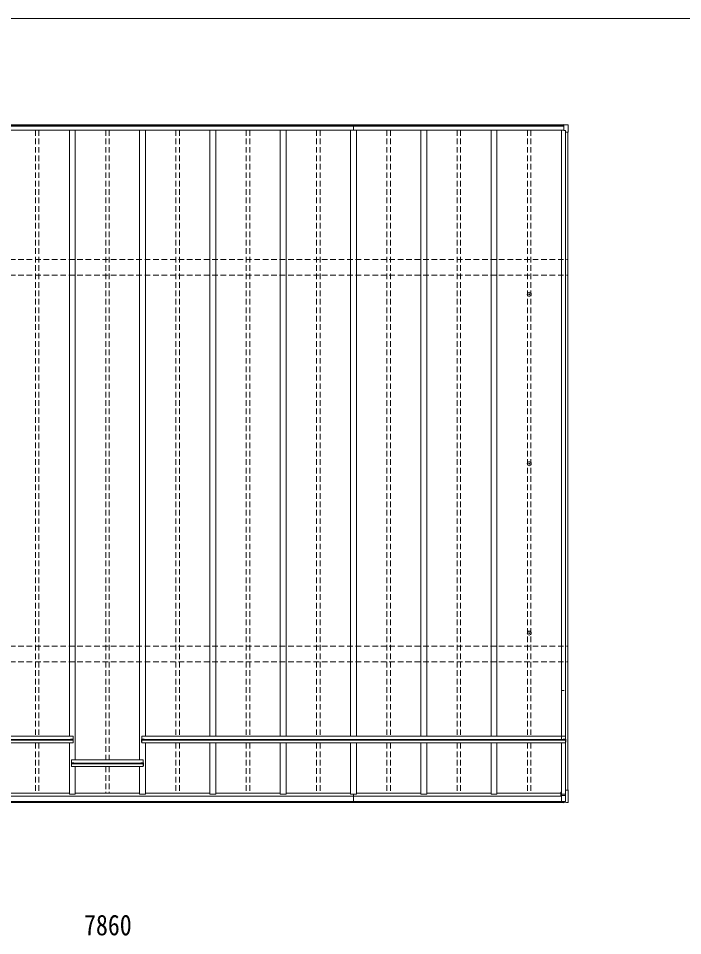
# Model space of a CAD drawing. Units: millimetres at full size, sheet at 1:40; details may follow other scales. Extents: x -11243 to 11243, y -7760 to 7760.
# Drawn here: x -5478 to 193, y -66 to 7760 of the extents above; entities that cross this region are included whole.
import ezdxf
from ezdxf.enums import TextEntityAlignment as Align

# ---------------------------------------------------------------- set-up
doc = ezdxf.new("R2010")
doc.units = ezdxf.units.MM
doc.header["$LTSCALE"] = 40
doc.linetypes.add('DASHED1', pattern=[1.8, 1.2, -0.6])
for name, color, linetype, lineweight in [('0-3_ELV2', 4, 'Continuous', 9), ('0-4_TABLE1', 6, 'Continuous', 9), ('0-6_OTH_LINE', 6, 'Continuous', 9), ('F-0_240', 7, 'Continuous', 9)]:
    doc.layers.add(name, color=color, linetype=linetype, lineweight=lineweight)
doc.styles.add('ＭＳ ゴシック', font='')
doc.styles.get('ＭＳ ゴシック').set_extended_font_data('MS Gothic')

msp = doc.modelspace()

# ---------------------------------------------------------------- linework, layer by layer
at = {"layer": '0-3_ELV2'}
for p, q in [((-820.26, 6850.62), (-8614.26, 6850.62)), ((-820.26, 6848.71), (-8614.26, 6848.71)), ((-820.26, 6839.96), (-8614.26, 6839.96)), ((-2617.26, 6850.62), (-2617.26, 6806.18)), ((-820.26, 6806.18), (-8614.26, 6806.18)), ((-5042.26, 6806.18), (-5042.26, 1634.66)), ((-4992.26, 6806.18), (-4992.26, 1432.75)), ((-4442.26, 6806.18), (-4442.26, 1432.75)), ((-4392.26, 6806.18), (-4392.26, 1634.66)), ((-3842.26, 6806.18), (-3842.26, 1634.66)), ((-3792.26, 6806.18), (-3792.26, 1634.66)), ((-3242.26, 6806.18), (-3242.26, 1634.66)), ((-3192.26, 6806.18), (-3192.26, 1634.66)), ((-2642.26, 6806.18), (-2642.26, 1634.66)), ((-2592.26, 6806.18), (-2592.26, 1634.66)), ((-2042.26, 6806.18), (-2042.26, 1634.66)), ((-1992.26, 6806.18), (-1992.26, 1634.66)), ((-1442.26, 6806.18), (-1442.26, 1634.66)), ((-1392.26, 6806.18), (-1392.26, 1634.66)), ((-842.26, 1607.85), (-842.26, 6806.18)), ((-806.97, 1609.72), (-806.97, 6803.87)), ((-806.36, 1609.59), (-806.36, 6803.59)), ((-787.26, 1175.71), (-787.26, 6789.79)), ((-1119.51, 5406.12), (-1118.4, 5406.14)), ((-1119.51, 5405.12), (-1118.4, 5405.1)), ((-1118.4, 5406.14), (-1117.88, 5406.24)), ((-1118.4, 5405.1), (-1117.88, 5405)), ((-1117.78, 5406.76), (-1117.88, 5406.24)), ((-1117.78, 5404.48), (-1117.88, 5405)), ((-1117.76, 5407.87), (-1117.78, 5406.76)), ((-1117.76, 5403.38), (-1117.78, 5404.48)), ((-1116.76, 5407.87), (-1116.74, 5406.76)), ((-1116.76, 5403.38), (-1116.74, 5404.48)), ((-1116.74, 5406.76), (-1116.64, 5406.24)), ((-1116.74, 5404.48), (-1116.64, 5405)), ((-1116.13, 5406.14), (-1116.64, 5406.24)), ((-1116.13, 5405.1), (-1116.64, 5405)), ((-1115.02, 5406.12), (-1116.13, 5406.14)), ((-1115.02, 5405.12), (-1116.13, 5405.1)), ((-1119.51, 3960.73), (-1118.4, 3960.75)), ((-1119.51, 3959.73), (-1118.4, 3959.71)), ((-1118.4, 3960.75), (-1117.88, 3960.85)), ((-1118.4, 3959.71), (-1117.88, 3959.61)), ((-1117.78, 3961.36), (-1117.88, 3960.85)), ((-1117.78, 3959.09), (-1117.88, 3959.61)), ((-1117.76, 3962.47), (-1117.78, 3961.36)), ((-1117.76, 3957.98), (-1117.78, 3959.09)), ((-1116.76, 3962.47), (-1116.74, 3961.36)), ((-1116.76, 3957.98), (-1116.74, 3959.09)), ((-1116.74, 3961.36), (-1116.64, 3960.85)), ((-1116.74, 3959.09), (-1116.64, 3959.61)), ((-1116.13, 3960.75), (-1116.64, 3960.85)), ((-1116.13, 3959.71), (-1116.64, 3959.61)), ((-1115.02, 3960.73), (-1116.13, 3960.75)), ((-1115.02, 3959.73), (-1116.13, 3959.71)), ((-1119.51, 2515.33), (-1118.4, 2515.35)), ((-1119.51, 2514.33), (-1118.4, 2514.31)), ((-1118.4, 2515.35), (-1117.88, 2515.45)), ((-1118.4, 2514.31), (-1117.88, 2514.21)), ((-1117.78, 2515.97), (-1117.88, 2515.45)), ((-1117.78, 2513.7), (-1117.88, 2514.21)), ((-1117.76, 2517.08), (-1117.78, 2515.97)), ((-1117.76, 2512.59), (-1117.78, 2513.7)), ((-1116.76, 2517.08), (-1116.74, 2515.97)), ((-1116.76, 2512.59), (-1116.74, 2513.7)), ((-1116.74, 2515.97), (-1116.64, 2515.45)), ((-1116.74, 2513.7), (-1116.64, 2514.21)), ((-1116.13, 2515.35), (-1116.64, 2515.45)), ((-1116.13, 2514.31), (-1116.64, 2514.21)), ((-1115.02, 2515.33), (-1116.13, 2515.35)), ((-1115.02, 2514.33), (-1116.13, 2514.31)), ((-5011.26, 1634.66), (-8627.36, 1634.66)), ((-5011.26, 1602.92), (-8627.36, 1602.92)), ((-5011.26, 1577.88), (-8627.36, 1577.88)), ((-5031.26, 1607.85), (-8607.36, 1607.85)), ((-5031.26, 1605.78), (-8607.36, 1605.78)), ((-5042.26, 1577.92), (-5042.26, 1141.67)), ((-5031.26, 1609.72), (-5031.26, 1605.68)), ((-5011.17, 1609.72), (-5031.26, 1609.72)), ((-5011.17, 1607.63), (-5031.26, 1607.63)), ((-5011.26, 1609.72), (-5011.26, 1634.66)), ((-5009.26, 1585.68), (-5011.26, 1585.68)), ((-5011.17, 1607.63), (-5011.17, 1609.72)), ((-5009.26, 1605.72), (-5009.26, 1607.72)), ((-5009.26, 1605.78), (-5009.26, 1605.78)), ((-5009.26, 1585.68), (-5009.26, 1605.68)), ((-4425.26, 1605.72), (-4425.26, 1607.72)), ((-4425.26, 1605.78), (-4425.26, 1605.78)), ((-4425.26, 1585.68), (-4425.26, 1605.68)), ((-4425.26, 1585.68), (-4423.26, 1585.68)), ((-4423.35, 1607.63), (-4423.35, 1609.72)), ((-4423.35, 1609.72), (-4403.26, 1609.72)), ((-4423.35, 1607.63), (-4403.26, 1607.63)), ((-807.16, 1634.66), (-4423.26, 1634.66)), ((-4423.26, 1609.72), (-4423.26, 1634.66)), ((-807.16, 1602.92), (-4423.26, 1602.92)), ((-807.16, 1577.88), (-4423.26, 1577.88)), ((-4403.26, 1609.72), (-4403.26, 1605.68)), ((-827.16, 1607.85), (-4403.26, 1607.85)), ((-827.16, 1605.78), (-4403.26, 1605.78)), ((-4392.26, 1577.88), (-4392.26, 1141.67)), ((-3842.26, 1577.92), (-3842.26, 1141.67)), ((-3792.26, 1577.92), (-3792.26, 1141.67)), ((-3242.26, 1577.92), (-3242.26, 1141.67)), ((-3192.26, 1577.92), (-3192.26, 1141.67)), ((-2642.26, 1577.92), (-2642.26, 1141.67)), ((-2592.26, 1577.92), (-2592.26, 1141.67)), ((-2042.26, 1577.92), (-2042.26, 1141.67)), ((-1992.26, 1577.92), (-1992.26, 1141.67)), ((-1442.26, 1577.92), (-1442.26, 1141.67)), ((-1392.26, 1577.92), (-1392.26, 1141.67)), ((-842.26, 1141.67), (-842.26, 1577.92)), ((-827.16, 1609.72), (-827.16, 1605.68)), ((-807.07, 1609.72), (-827.16, 1609.72)), ((-807.07, 1607.63), (-827.16, 1607.63)), ((-807.16, 1609.72), (-807.16, 1634.66)), ((-805.16, 1585.68), (-807.16, 1585.68)), ((-807.07, 1607.63), (-807.07, 1609.72)), ((-806.36, 1171.13), (-806.36, 1585.68)), ((-805.16, 1605.72), (-805.16, 1607.72)), ((-805.16, 1605.78), (-805.16, 1605.78)), ((-805.16, 1585.68), (-805.16, 1605.68)), ((-4411.26, 1432.75), (-5023.26, 1432.75)), ((-5023.26, 1407.81), (-5023.26, 1432.75)), ((-4411.26, 1407.81), (-4411.26, 1432.75)), ((-5025.26, 1403.8), (-5025.26, 1405.81)), ((-5025.26, 1403.86), (-5025.26, 1403.86)), ((-5025.26, 1383.77), (-5025.26, 1403.77)), ((-5025.26, 1383.77), (-5023.26, 1383.77)), ((-5023.35, 1405.71), (-5023.35, 1407.81)), ((-5023.35, 1407.81), (-5003.26, 1407.81)), ((-5023.35, 1405.71), (-5003.26, 1405.71)), ((-4411.26, 1401.01), (-5023.26, 1401.01)), ((-4411.26, 1375.97), (-5023.26, 1375.97)), ((-5003.26, 1407.81), (-5003.26, 1403.77)), ((-4431.26, 1405.93), (-5003.26, 1405.93)), ((-4431.26, 1403.86), (-5003.26, 1403.86)), ((-4992.26, 1375.97), (-4992.26, 1141.67)), ((-4442.26, 1376), (-4442.26, 1141.67)), ((-4431.26, 1407.81), (-4431.26, 1403.77)), ((-4411.17, 1407.81), (-4431.26, 1407.81)), ((-4411.17, 1405.71), (-4431.26, 1405.71)), ((-4409.26, 1383.77), (-4411.26, 1383.77)), ((-4411.17, 1405.71), (-4411.17, 1407.81)), ((-4409.26, 1403.8), (-4409.26, 1405.81)), ((-4409.26, 1403.86), (-4409.26, 1403.86)), ((-4409.26, 1383.77), (-4409.26, 1403.77)), ((-846.26, 1124.41), (-8593.26, 1124.41)), ((-5042.26, 1150.47), (-5592.26, 1150.47)), ((-5042.26, 1141.67), (-4992.26, 1141.67)), ((-4442.26, 1150.47), (-4992.26, 1150.47)), ((-4442.26, 1141.67), (-4392.26, 1141.67)), ((-3842.26, 1150.47), (-4392.26, 1150.47)), ((-3842.26, 1141.67), (-3792.26, 1141.67)), ((-3242.26, 1150.47), (-3792.26, 1150.47)), ((-3242.26, 1141.67), (-3192.26, 1141.67)), ((-2642.26, 1150.47), (-3192.26, 1150.47)), ((-2642.26, 1141.67), (-2592.26, 1141.67)), ((-2617.26, 1069.83), (-2617.26, 1141.67)), ((-2042.26, 1150.47), (-2592.26, 1150.47)), ((-2042.26, 1141.67), (-1992.26, 1141.67)), ((-1442.26, 1150.47), (-1992.26, 1150.47)), ((-1442.26, 1141.67), (-1392.26, 1141.67)), ((-846.26, 1150.47), (-1392.26, 1150.47)), ((-846.26, 1158.4), (-846.26, 1124.41)), ((-842.26, 1158.4), (-846.26, 1158.4)), ((-820.26, 1069.83), (-8614.26, 1069.83)), ((-841.26, 1077.28), (-8593.26, 1077.28)), ((-841.26, 1075.05), (-8593.26, 1075.05))]:
    msp.add_line(p, q, dxfattribs=at)
at = {"layer": '0-3_ELV2', "linetype": 'DASHED1'}
for p, q in [((-5332.26, 6806.18), (-5332.26, 1634.66)), ((-5302.26, 6806.18), (-5302.26, 1634.66)), ((-4732.26, 6806.18), (-4732.26, 1432.75)), ((-4702.26, 6806.18), (-4702.26, 1432.75)), ((-4132.26, 6806.18), (-4132.26, 1634.66)), ((-4102.26, 6806.18), (-4102.26, 1634.66)), ((-3532.26, 6806.18), (-3532.26, 1634.66)), ((-3502.26, 6806.18), (-3502.26, 1634.66)), ((-2932.26, 6806.18), (-2932.26, 1634.66)), ((-2902.26, 6806.18), (-2902.26, 1634.66)), ((-2332.26, 6806.18), (-2332.26, 1634.66)), ((-2302.26, 6806.18), (-2302.26, 1634.66)), ((-1732.26, 6806.18), (-1732.26, 1634.66)), ((-1702.26, 6806.18), (-1702.26, 1634.66)), ((-1132.26, 6806.18), (-1132.26, 1634.66)), ((-1102.26, 6806.18), (-1102.26, 1634.66)), ((-8647.26, 5703.44), (-787.26, 5703.44)), ((-8647.26, 5569.44), (-787.26, 5569.44)), ((-8647.26, 2403.5), (-787.26, 2403.5)), ((-8647.26, 2269.5), (-787.26, 2269.5)), ((-5332.26, 1577.92), (-5332.26, 1150.47)), ((-5302.26, 1577.92), (-5302.26, 1150.47)), ((-4132.26, 1577.92), (-4132.26, 1150.47)), ((-4102.26, 1577.92), (-4102.26, 1150.47)), ((-3532.26, 1577.92), (-3532.26, 1150.47)), ((-3502.26, 1577.92), (-3502.26, 1150.47)), ((-2932.26, 1577.92), (-2932.26, 1150.47)), ((-2902.26, 1577.92), (-2902.26, 1150.47)), ((-2332.26, 1577.92), (-2332.26, 1150.47)), ((-2302.26, 1577.92), (-2302.26, 1150.47)), ((-1732.26, 1577.92), (-1732.26, 1150.47)), ((-1702.26, 1577.92), (-1702.26, 1150.47)), ((-1132.26, 1577.92), (-1132.26, 1150.47)), ((-1102.26, 1577.92), (-1102.26, 1150.47)), ((-4732.26, 1376), (-4732.26, 1150.47)), ((-4702.26, 1376), (-4702.26, 1150.47))]:
    msp.add_line(p, q, dxfattribs=at)
at = {"layer": '0-3_ELV2'}
for points in [[(-5011.26, 1577.88), (-5011.26, 1605.68), (-5031.26, 1605.68)], [(-4423.26, 1577.88), (-4423.26, 1605.68), (-4403.26, 1605.68)], [(-842.26, 1141.67), (-806.97, 1141.67), (-806.97, 1585.68)], [(-807.16, 1577.88), (-807.16, 1605.68), (-827.16, 1605.68)], [(-5023.26, 1375.97), (-5023.26, 1403.77), (-5003.26, 1403.77)], [(-4411.26, 1375.97), (-4411.26, 1403.77), (-4431.26, 1403.77)]]:
    msp.add_lwpolyline(points, dxfattribs=at)
for centre, radius in [((-1117.26, 5405.62), 17), ((-1117.26, 5405.62), 4), ((-1117.26, 3960.23), 17), ((-1117.26, 3960.23), 4), ((-1117.26, 2514.83), 17), ((-1117.26, 2514.83), 4)]:
    msp.add_circle(centre, radius, dxfattribs=at)
for centre, radius, start, end in [((-1117.26, 5405.62), 2.3, 167.44414, 192.55586), ((-1117.26, 5405.62), 2.3, 77.44414, 102.55586), ((-1117.26, 5405.62), 2.3, 257.44414, 282.55586), ((-1117.26, 5405.62), 2.3, 347.44414, 12.55586), ((-1117.26, 3960.23), 2.3, 167.44414, 192.55586), ((-1117.26, 3960.23), 2.3, 77.44414, 102.55586), ((-1117.26, 3960.23), 2.3, 257.44414, 282.55586), ((-1117.26, 3960.23), 2.3, 347.44414, 12.55586), ((-1117.26, 2514.83), 2.3, 167.44414, 192.55586), ((-1117.26, 2514.83), 2.3, 77.44414, 102.55586), ((-1117.26, 2514.83), 2.3, 257.44414, 282.55586), ((-1117.26, 2514.83), 2.3, 347.44414, 12.55586), ((-5011.17, 1607.82), 1.91, 358.85471, 90.10597), ((-5011.17, 1605.72), 1.91, 358.85471, 90.10597), ((-4423.35, 1607.82), 1.91, 89.89403, 181.14529), ((-4423.35, 1605.72), 1.91, 89.89403, 181.14529), ((-807.07, 1607.82), 1.91, 358.85471, 90.10597), ((-807.07, 1605.72), 1.91, 358.85471, 90.10597), ((-5023.35, 1405.9), 1.91, 89.89403, 181.14529), ((-5023.35, 1403.81), 1.91, 89.89403, 181.14529), ((-4411.17, 1405.9), 1.91, 358.85471, 90.10597), ((-4411.17, 1403.81), 1.91, 358.85471, 90.10597)]:
    msp.add_arc(centre, radius, start, end, dxfattribs=at)
for centre, major_axis, start_param, end_param in [((26554.87, 1535.05), (73387.97, -44.68), 1.9530532, 1.9533616), ((-80094.83, 1599.97), (104364.42, -63.54), 0.7081037, 0.708413)]:
    msp.add_ellipse(centre, major_axis=major_axis, ratio=0.006965, start_param=start_param, end_param=end_param, dxfattribs=at)
at = {"layer": '0-4_TABLE1'}
for p, q in [((-820.26, 6853.05), (-787.39, 6850.92)), ((-820.26, 6851.9), (-820.26, 6851.16)), ((-820.26, 6851.1), (-787.69, 6849.08)), ((-820.26, 6851.03), (-820.26, 6841.44)), ((-820.26, 6839.73), (-820.26, 6803.87)), ((-784.95, 6846.11), (-784.95, 6790.33)), ((-784.75, 6848.02), (-784.75, 6792.08)), ((-807.06, 6803.77), (-820.26, 6803.87)), ((-806.28, 6793.42), (-806.36, 6793.46)), ((-806.28, 6793.42), (-806.28, 6788.43)), ((-806.06, 6788.33), (-806.28, 6788.43)), ((-806.06, 6788.33), (-806.06, 6802.78)), ((-794, 6788.34), (-806.06, 6788.33)), ((-806.28, 1174.04), (-794.1, 1174.05)), ((-806.06, 1173.93), (-806.28, 1174.04)), ((-806.28, 1169.05), (-806.28, 1174.04)), ((-787.26, 1177.69), (-786.68, 1177.69)), ((-785.8, 1177.6), (-787.26, 1177.58)), ((-787.26, 1176.04), (-786, 1176.03)), ((-786.8, 1175.93), (-787.26, 1175.94)), ((-784.95, 1175.94), (-784.95, 1072.48)), ((-784.75, 1177.69), (-784.75, 1074.07)), ((-841.26, 1078.81), (-841.26, 1130.74)), ((-806.96, 1169.38), (-806.28, 1169.05)), ((-806.96, 1168.1), (-806.43, 1167.84)), ((-806.43, 1159.47), (-806.96, 1159.48)), ((-806.43, 1081.12), (-806.43, 1167.84)), ((-841.26, 1077.56), (-841.26, 1078.81)), ((-820.26, 1079.25), (-817.26, 1079.44)), ((-820.26, 1079.15), (-820.26, 1079.25)), ((-820.26, 1073.27), (-820.26, 1067.49)), ((-807.37, 1080.12), (-817.26, 1079.51)), ((-817.26, 1079.44), (-817.26, 1079.51))]:
    msp.add_line(p, q, dxfattribs=at)
for points in [[(-820.26, 6851.9), (-820.26, 6852.27), (-820.26, 6852.59), (-820.26, 6852.83), (-820.26, 6853), (-820.26, 6853.03)], [(-820.26, 6839.73), (-820.26, 6840.27), (-820.26, 6840.76), (-820.26, 6841.17), (-820.26, 6841.44)], [(-787.69, 6849.07), (-787.2, 6849.02), (-786.73, 6848.88), (-786.31, 6848.63)], [(-787.39, 6850.91), (-786.97, 6850.87), (-786.56, 6850.78), (-786.18, 6850.59)], [(-787.19, 6848.99), (-786.72, 6849.45), (-786.65, 6849.54)], [(-786.65, 6849.54), (-786.48, 6849.86), (-786.34, 6850.15), (-786.24, 6850.38), (-786.18, 6850.54), (-786.19, 6850.58)], [(-786.3, 6848.65), (-786.29, 6848.66), (-786.31, 6848.62), (-786.34, 6848.58)], [(-786.31, 6848.63), (-785.83, 6848.28), (-785.46, 6847.81), (-785.18, 6847.28), (-785, 6846.7), (-784.96, 6846.11)], [(-786.2, 6850.57), (-785.69, 6850.23), (-785.29, 6849.76), (-784.99, 6849.22), (-784.8, 6848.63), (-784.77, 6848.02)], [(-784.95, 6790.33), (-784.95, 6790.33), (-784.98, 6790.31)], [(-794, 1173.95), (-806.06, 1173.93), (-806.06, 1080.97)], [(-786.8, 1175.93), (-786.74, 1175.93), (-786.69, 1175.93), (-786.64, 1175.92), (-786.61, 1175.92), (-786.58, 1175.92), (-786.56, 1175.91), (-786.56, 1175.91), (-786.57, 1175.91)], [(-786.46, 1177.72), (-786.44, 1177.72), (-786.44, 1177.71), (-786.45, 1177.71), (-786.48, 1177.7), (-786.51, 1177.7), (-786.56, 1177.7), (-786.62, 1177.7), (-786.68, 1177.69)], [(-784.98, 1175.92), (-784.95, 1175.93), (-784.96, 1175.95), (-785.03, 1175.97), (-785.15, 1175.99), (-785.32, 1176), (-785.52, 1176.01), (-785.75, 1176.02), (-786, 1176.03)], [(-785.8, 1177.6), (-785.53, 1177.6), (-785.28, 1177.61), (-785.07, 1177.63), (-784.91, 1177.64), (-784.8, 1177.66), (-784.75, 1177.68), (-784.77, 1177.7), (-784.84, 1177.72)], [(-806.43, 1139.93), (-841.26, 1140.02), (-841.26, 1141.67)], [(-806.43, 1130.65), (-841.26, 1130.74), (-841.26, 1140.02)], [(-820.26, 1073.05), (-841.26, 1073.18), (-841.26, 1077.56)], [(-807.01, 1079.97), (-820.26, 1079.15), (-820.26, 1074.81)], [(-820.26, 1073.27), (-820.26, 1073.48), (-820.26, 1073.83), (-820.26, 1074.29), (-820.26, 1074.81)], [(-787.69, 1069.52), (-797.38, 1068.92), (-820.26, 1067.49)], [(-786.3, 1069.95), (-786.97, 1069.65), (-787.69, 1069.54)], [(-786.34, 1069.97), (-786.32, 1069.96), (-786.31, 1069.96)], [(-784.96, 1072.48), (-785, 1071.88), (-785.18, 1071.31), (-785.46, 1070.79), (-785.83, 1070.31), (-786.31, 1069.97)], [(-784.76, 1074.07), (-784.76, 1073.7), (-784.82, 1073.33), (-784.95, 1072.99)]]:
    msp.add_lwpolyline(points, dxfattribs=at)
for centre, radius, start, end in [((-793.75, 6798.86), 10.52, 268.65585, 277.36762), ((-824.73, 6931.19), 146.38, 282.75935, 285.75461), ((-784.93, 6792.4), 0.371, 267.88485, 299.54223), ((-794.05, 1175.91), 1.86, 268.65515, 277.36924), ((-793.75, 1184.47), 10.52, 268.65585, 277.36762), ((-826.23, 1317.06), 146.62, 282.77186, 285.69378), ((-824.73, 1316.79), 146.38, 282.75935, 285.75461), ((-866.02, 709.28), 475.42, 80.16935, 80.46498)]:
    msp.add_arc(centre, radius, start, end, dxfattribs=at)
for centre, major_axis, ratio, start_param, end_param in [((-807.07, 6802.78), (1.01, 0.05), 0.989569, 6.2326603, 7.7948215), ((-80094.83, 1599.97), (104364.42, -63.54), 0.006965, 5.5747723, 5.5750816), ((26554.87, 1535.05), (73387.97, -44.68), 0.006965, 4.3298237, 4.3301321), ((-807.43, 1081.12), (1, 0.11), 0.989401, 4.6622372, 6.1725881), ((-807.07, 1080.97), (1, 0.11), 0.989401, 4.6622372, 6.1725881)]:
    msp.add_ellipse(centre, major_axis=major_axis, ratio=ratio, start_param=start_param, end_param=end_param, dxfattribs=at)
at = {"layer": 'F-0_240', "color": 5}
msp.add_line((-11242.74, 7760), (10677.26, 7760), dxfattribs=at)

# ---------------------------------------------------------------- texts
at = {"layer": '0-6_OTH_LINE', "color": 7, "style": 'ＭＳ ゴシック', "width": 0.85}
msp.add_text('7860', height=176, dxfattribs=at).set_placement((-4917.26, -115.75), align=Align.BOTTOM_LEFT)

doc.saveas('drawing.dxf')
